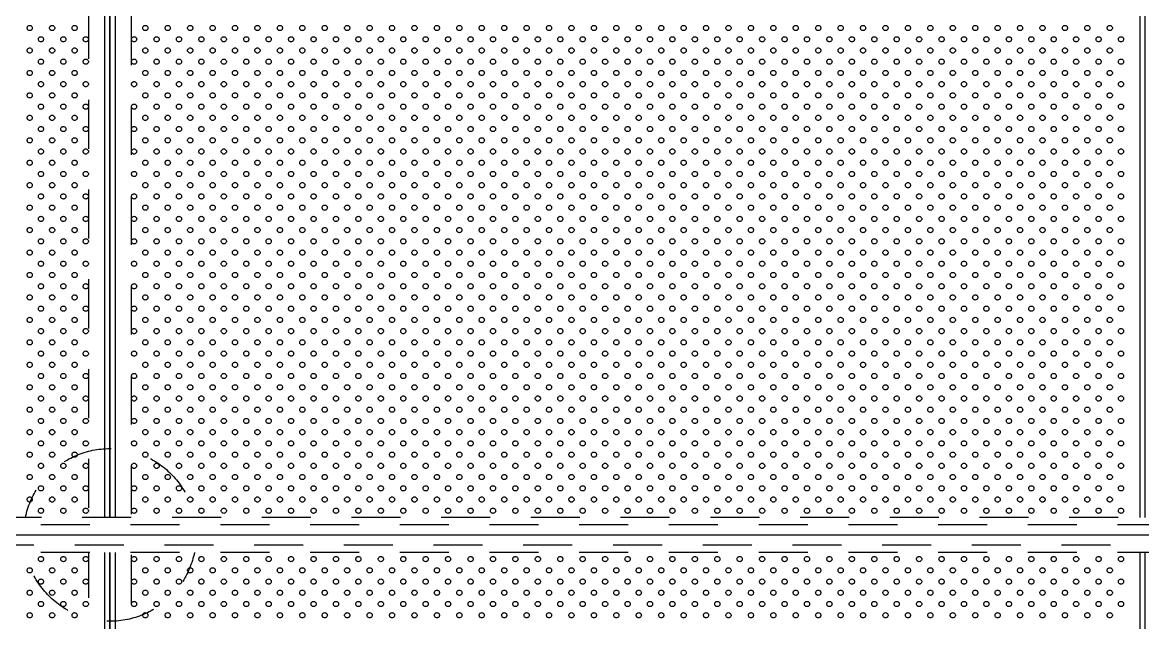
# Model space of a CAD drawing. Header units: millimetres. Extents: x 28487 to 58856, y 2691 to 22893.
# Drawn here: x 29023 to 29673, y 5399 to 5746 of the extents above; entities that cross this region are included whole.
import ezdxf
from ezdxf.xclip import XClip

# ---------------------------------------------------------------- set-up
doc = ezdxf.new("R2010")
doc.units = ezdxf.units.MM
doc.header["$XCLIPFRAME"] = 0
doc.linetypes.add('TA_HL_008.00000', pattern=[52, 28.4, -23.6])
for name, color, linetype in [('000_CLIP-IN_ACESSORIES_DEFPOINT_', 250, 'Continuous'), ('000_CLIP-IN_ACESSORIES_MAIN_COLOR_1', 3, 'Continuous'), ('000_CLIP-IN_ACESSORIES_SUB_COLOR_1', 1, 'Continuous'), ('000_CLIP-IN_ACESSORIES_WIPEOUT_', 250, 'Continuous'), ('000_CLIP-IN_PANEL_MAIN_COLOR_1', 3, 'Continuous'), ('000_CLIP-IN_PANEL_SUB_COLOR_2', 1, 'Continuous'), ('000_CLIP-IN_PANEL_WIPEOUT_', 250, 'Continuous'), ('000_CLIP-IN_SUBFAME_MAIN_COLOR_1', 3, 'Continuous'), ('000_CLIP-IN_SUBFAME_MAIN_COLOR_2', 2, 'Continuous'), ('000_CLIP-IN_SUBFAME_WIPEOUT_', 250, 'Continuous')]:
    doc.layers.add(name, color=color, linetype=linetype)

# ---------------------------------------------------------------- blocks, each defined once
blk = doc.blocks.new('000 - FAMELINE_ALU.PF_CLIP-IN_600x600mm.+ACOUSTIC_BOTTOM_VIEW')
blk.add_wipeout([(-300, -300), (300, -300), (300, 300), (-300, 300)]).dxf.layer = '000_CLIP-IN_PANEL_WIPEOUT_'
at = {"layer": '000_CLIP-IN_ACESSORIES_SUB_COLOR_1'}
blk.add_lwpolyline([(-297, -297), (297, -297), (297, 297), (-297, 297)], close=True, dxfattribs=at)
at = {"layer": '000_CLIP-IN_PANEL_MAIN_COLOR_1'}
blk.add_lwpolyline([(-300, -300), (300, -300), (300, 300), (-300, 300)], close=True, dxfattribs=at)
at = {"layer": '000_CLIP-IN_PANEL_SUB_COLOR_2'}
for centre in [(-279.5, -6.5), (-266.5, -6.5), (-253.5, -6.5), (-240.5, -6.5), (-227.5, -6.5), (-214.5, -6.5), (-201.5, -6.5), (-188.5, -6.5), (-175.5, -6.5), (-162.5, -6.5), (-149.5, -6.5), (-136.5, -6.5), (-123.5, -6.5), (-110.5, -6.5), (-97.5, -6.5), (-84.5, -6.5), (-71.5, -6.5), (-58.5, -6.5), (-45.5, -6.5), (-32.5, -6.5), (-19.5, -6.5), (-6.5, -6.5), (6.5, -6.5), (19.5, -6.5), (32.5, -6.5), (45.5, -6.5), (58.5, -6.5), (71.5, -6.5), (84.5, -6.5), (97.5, -6.5), (110.5, -6.5), (123.5, -6.5), (136.5, -6.5), (149.5, -6.5), (162.5, -6.5), (175.5, -6.5), (188.5, -6.5), (201.5, -6.5), (214.5, -6.5), (227.5, -6.5), (240.5, -6.5), (253.5, -6.5), (266.5, -6.5), (279.5, -6.5), (-286, -13), (-273, -13), (-260, -13), (-247, -13), (-234, -13), (-221, -13), (-208, -13), (-195, -13), (-182, -13), (-169, -13), (-156, -13), (-143, -13), (-130, -13), (-117, -13), (-104, -13), (-91, -13), (-78, -13), (-65, -13), (-52, -13), (-39, -13), (-26, -13), (-13, -13), (0, -13), (13, -13), (26, -13), (39, -13), (52, -13), (65, -13), (78, -13), (91, -13), (104, -13), (117, -13), (130, -13), (143, -13), (156, -13), (169, -13), (182, -13), (195, -13), (208, -13), (221, -13), (234, -13), (247, -13), (260, -13), (273, -13), (286, -13), (-279.5, -19.5), (-266.5, -19.5), (-253.5, -19.5), (-240.5, -19.5), (-227.5, -19.5), (-214.5, -19.5), (-201.5, -19.5), (-188.5, -19.5), (-175.5, -19.5), (-162.5, -19.5), (-149.5, -19.5), (-136.5, -19.5), (-123.5, -19.5), (-110.5, -19.5), (-97.5, -19.5), (-84.5, -19.5), (-71.5, -19.5), (-58.5, -19.5), (-45.5, -19.5), (-32.5, -19.5), (-19.5, -19.5), (-6.5, -19.5), (6.5, -19.5), (19.5, -19.5), (32.5, -19.5), (45.5, -19.5), (58.5, -19.5), (71.5, -19.5), (84.5, -19.5), (97.5, -19.5), (110.5, -19.5), (123.5, -19.5), (136.5, -19.5), (149.5, -19.5), (162.5, -19.5), (175.5, -19.5), (188.5, -19.5), (201.5, -19.5), (214.5, -19.5), (227.5, -19.5), (240.5, -19.5), (253.5, -19.5), (266.5, -19.5), (279.5, -19.5), (-286, -26), (-273, -26), (-260, -26), (-247, -26), (-234, -26), (-221, -26), (-208, -26), (-195, -26), (-182, -26), (-169, -26), (-156, -26), (-143, -26), (-130, -26), (-117, -26), (-104, -26), (-91, -26), (-78, -26), (-65, -26), (-52, -26), (-39, -26), (-26, -26), (-13, -26), (0, -26), (13, -26), (26, -26), (39, -26), (52, -26), (65, -26), (78, -26), (91, -26), (104, -26), (117, -26), (130, -26), (143, -26), (156, -26), (169, -26), (182, -26), (195, -26), (208, -26), (221, -26), (234, -26), (247, -26), (260, -26), (273, -26), (286, -26), (-279.5, -32.5), (-266.5, -32.5), (-253.5, -32.5), (-240.5, -32.5), (-227.5, -32.5), (-214.5, -32.5), (-201.5, -32.5), (-188.5, -32.5), (-175.5, -32.5), (-162.5, -32.5), (-149.5, -32.5), (-136.5, -32.5), (-123.5, -32.5), (-110.5, -32.5), (-97.5, -32.5), (-84.5, -32.5), (-71.5, -32.5), (-58.5, -32.5), (-45.5, -32.5), (-32.5, -32.5), (-19.5, -32.5), (-6.5, -32.5), (6.5, -32.5), (19.5, -32.5), (32.5, -32.5), (45.5, -32.5), (58.5, -32.5), (71.5, -32.5), (84.5, -32.5), (97.5, -32.5), (110.5, -32.5), (123.5, -32.5), (136.5, -32.5), (149.5, -32.5), (162.5, -32.5), (175.5, -32.5), (188.5, -32.5), (201.5, -32.5), (214.5, -32.5), (227.5, -32.5), (240.5, -32.5), (253.5, -32.5), (266.5, -32.5), (279.5, -32.5), (-286, -39), (-273, -39), (-260, -39), (-247, -39), (-234, -39), (-221, -39), (-208, -39), (-195, -39), (-182, -39), (-169, -39), (-156, -39), (-143, -39), (-130, -39), (-117, -39), (-104, -39), (-91, -39), (-78, -39), (-65, -39), (-52, -39), (-39, -39), (-26, -39), (-13, -39), (0, -39), (13, -39), (26, -39), (39, -39), (52, -39), (65, -39), (78, -39), (91, -39), (104, -39), (117, -39), (130, -39), (143, -39), (156, -39), (169, -39), (182, -39), (195, -39), (208, -39), (221, -39), (234, -39), (247, -39), (260, -39), (273, -39), (286, -39), (-279.5, -45.5), (-266.5, -45.5), (-253.5, -45.5), (-240.5, -45.5), (-227.5, -45.5), (-214.5, -45.5), (-201.5, -45.5), (-188.5, -45.5), (-175.5, -45.5), (-162.5, -45.5), (-149.5, -45.5), (-136.5, -45.5), (-123.5, -45.5), (-110.5, -45.5), (-97.5, -45.5), (-84.5, -45.5), (-71.5, -45.5), (-58.5, -45.5), (-45.5, -45.5), (-32.5, -45.5), (-19.5, -45.5), (-6.5, -45.5), (6.5, -45.5), (19.5, -45.5), (32.5, -45.5), (45.5, -45.5), (58.5, -45.5), (71.5, -45.5), (84.5, -45.5), (97.5, -45.5), (110.5, -45.5), (123.5, -45.5), (136.5, -45.5), (149.5, -45.5), (162.5, -45.5), (175.5, -45.5), (188.5, -45.5), (201.5, -45.5), (214.5, -45.5), (227.5, -45.5), (240.5, -45.5), (253.5, -45.5), (266.5, -45.5), (279.5, -45.5), (-286, -52), (-273, -52), (-260, -52), (-247, -52), (-234, -52), (-221, -52), (-208, -52), (-195, -52), (-182, -52), (-169, -52), (-156, -52), (-143, -52), (-130, -52), (-117, -52), (-104, -52), (-91, -52), (-78, -52), (-65, -52), (-52, -52), (-39, -52), (-26, -52), (-13, -52), (0, -52), (13, -52), (26, -52), (39, -52), (52, -52), (65, -52), (78, -52), (91, -52), (104, -52), (117, -52), (130, -52), (143, -52), (156, -52), (169, -52), (182, -52), (195, -52), (208, -52), (221, -52), (234, -52), (247, -52), (260, -52), (273, -52), (286, -52), (-279.5, -58.5), (-266.5, -58.5), (-253.5, -58.5), (-240.5, -58.5), (-227.5, -58.5), (-214.5, -58.5), (-201.5, -58.5), (-188.5, -58.5), (-175.5, -58.5), (-162.5, -58.5), (-149.5, -58.5), (-136.5, -58.5), (-123.5, -58.5), (-110.5, -58.5), (-97.5, -58.5), (-84.5, -58.5), (-71.5, -58.5), (-58.5, -58.5), (-45.5, -58.5), (-32.5, -58.5), (-19.5, -58.5), (-6.5, -58.5), (6.5, -58.5), (19.5, -58.5), (32.5, -58.5), (45.5, -58.5), (58.5, -58.5), (71.5, -58.5), (84.5, -58.5), (97.5, -58.5), (110.5, -58.5), (123.5, -58.5), (136.5, -58.5), (149.5, -58.5), (162.5, -58.5), (175.5, -58.5), (188.5, -58.5), (201.5, -58.5), (214.5, -58.5), (227.5, -58.5), (240.5, -58.5), (253.5, -58.5), (266.5, -58.5), (279.5, -58.5), (-286, -65), (-273, -65), (-260, -65), (-247, -65), (-234, -65), (-221, -65), (-208, -65), (-195, -65), (-182, -65), (-169, -65), (-156, -65), (-143, -65), (-130, -65), (-117, -65), (-104, -65), (-91, -65), (-78, -65), (-65, -65), (-52, -65), (-39, -65), (-26, -65), (-13, -65), (0, -65), (13, -65), (26, -65), (39, -65), (52, -65), (65, -65), (78, -65), (91, -65), (104, -65), (117, -65), (130, -65), (143, -65), (156, -65), (169, -65), (182, -65), (195, -65), (208, -65), (221, -65), (234, -65), (247, -65), (260, -65), (273, -65), (286, -65), (-279.5, -71.5), (-266.5, -71.5), (-253.5, -71.5), (-240.5, -71.5), (-227.5, -71.5), (-214.5, -71.5), (-201.5, -71.5), (-188.5, -71.5), (-175.5, -71.5), (-162.5, -71.5), (-149.5, -71.5), (-136.5, -71.5), (-123.5, -71.5), (-110.5, -71.5), (-97.5, -71.5), (-84.5, -71.5), (-71.5, -71.5), (-58.5, -71.5), (-45.5, -71.5), (-32.5, -71.5), (-19.5, -71.5), (-6.5, -71.5), (6.5, -71.5), (19.5, -71.5), (32.5, -71.5), (45.5, -71.5), (58.5, -71.5), (71.5, -71.5), (84.5, -71.5), (97.5, -71.5), (110.5, -71.5), (123.5, -71.5), (136.5, -71.5), (149.5, -71.5), (162.5, -71.5), (175.5, -71.5), (188.5, -71.5), (201.5, -71.5), (214.5, -71.5), (227.5, -71.5), (240.5, -71.5), (253.5, -71.5), (266.5, -71.5), (279.5, -71.5), (-286, -78), (-273, -78), (-260, -78), (-247, -78), (-234, -78), (-221, -78), (-208, -78), (-195, -78), (-182, -78), (-169, -78), (-156, -78), (-143, -78), (-130, -78), (-117, -78), (-104, -78), (-91, -78), (-78, -78), (-65, -78), (-52, -78), (-39, -78), (-26, -78), (-13, -78), (0, -78), (13, -78), (26, -78), (39, -78), (52, -78), (65, -78), (78, -78), (91, -78), (104, -78), (117, -78), (130, -78), (143, -78), (156, -78), (169, -78), (182, -78), (195, -78), (208, -78), (221, -78), (234, -78), (247, -78), (260, -78), (273, -78), (286, -78), (-279.5, -84.5), (-266.5, -84.5), (-253.5, -84.5), (-240.5, -84.5), (-227.5, -84.5), (-214.5, -84.5), (-201.5, -84.5), (-188.5, -84.5), (-175.5, -84.5), (-162.5, -84.5), (-149.5, -84.5), (-136.5, -84.5), (-123.5, -84.5), (-110.5, -84.5), (-97.5, -84.5), (-84.5, -84.5), (-71.5, -84.5), (-58.5, -84.5), (-45.5, -84.5), (-32.5, -84.5), (-19.5, -84.5), (-6.5, -84.5), (6.5, -84.5), (19.5, -84.5), (32.5, -84.5), (45.5, -84.5), (58.5, -84.5), (71.5, -84.5), (84.5, -84.5), (97.5, -84.5), (110.5, -84.5), (123.5, -84.5), (136.5, -84.5), (149.5, -84.5), (162.5, -84.5), (175.5, -84.5), (188.5, -84.5), (201.5, -84.5), (214.5, -84.5), (227.5, -84.5), (240.5, -84.5), (253.5, -84.5), (266.5, -84.5), (279.5, -84.5), (-286, -91), (-273, -91), (-260, -91), (-247, -91), (-234, -91), (-221, -91), (-208, -91), (-195, -91), (-182, -91), (-169, -91), (-156, -91), (-143, -91), (-130, -91), (-117, -91), (-104, -91), (-91, -91), (-78, -91), (-65, -91), (-52, -91), (-39, -91), (-26, -91), (-13, -91), (0, -91), (13, -91), (26, -91), (39, -91), (52, -91), (65, -91), (78, -91), (91, -91), (104, -91), (117, -91), (130, -91), (143, -91), (156, -91), (169, -91), (182, -91), (195, -91), (208, -91), (221, -91), (234, -91), (247, -91), (260, -91), (273, -91), (286, -91), (-279.5, -97.5), (-266.5, -97.5), (-253.5, -97.5), (-240.5, -97.5), (-227.5, -97.5), (-214.5, -97.5), (-201.5, -97.5), (-188.5, -97.5), (-175.5, -97.5), (-162.5, -97.5), (-149.5, -97.5), (-136.5, -97.5), (-123.5, -97.5), (-110.5, -97.5), (-97.5, -97.5), (-84.5, -97.5), (-71.5, -97.5), (-58.5, -97.5), (-45.5, -97.5), (-32.5, -97.5), (-19.5, -97.5), (-6.5, -97.5), (6.5, -97.5), (19.5, -97.5), (32.5, -97.5), (45.5, -97.5), (58.5, -97.5), (71.5, -97.5), (84.5, -97.5), (97.5, -97.5), (110.5, -97.5), (123.5, -97.5), (136.5, -97.5), (149.5, -97.5), (162.5, -97.5), (175.5, -97.5), (188.5, -97.5), (201.5, -97.5), (214.5, -97.5), (227.5, -97.5), (240.5, -97.5), (253.5, -97.5), (266.5, -97.5), (279.5, -97.5), (-286, -104), (-273, -104), (-260, -104), (-247, -104), (-234, -104), (-221, -104), (-208, -104), (-195, -104), (-182, -104), (-169, -104), (-156, -104), (-143, -104), (-130, -104), (-117, -104), (-104, -104), (-91, -104), (-78, -104), (-65, -104), (-52, -104), (-39, -104), (-26, -104), (-13, -104), (0, -104), (13, -104), (26, -104), (39, -104), (52, -104), (65, -104), (78, -104), (91, -104), (104, -104), (117, -104), (130, -104), (143, -104), (156, -104), (169, -104), (182, -104), (195, -104), (208, -104), (221, -104), (234, -104), (247, -104), (260, -104), (273, -104), (286, -104), (-279.5, -110.5), (-266.5, -110.5), (-253.5, -110.5), (-240.5, -110.5), (-227.5, -110.5), (-214.5, -110.5), (-201.5, -110.5), (-188.5, -110.5), (-175.5, -110.5), (-162.5, -110.5), (-149.5, -110.5), (-136.5, -110.5), (-123.5, -110.5), (-110.5, -110.5), (-97.5, -110.5), (-84.5, -110.5), (-71.5, -110.5), (-58.5, -110.5), (-45.5, -110.5), (-32.5, -110.5), (-19.5, -110.5), (-6.5, -110.5), (6.5, -110.5), (19.5, -110.5), (32.5, -110.5), (45.5, -110.5), (58.5, -110.5), (71.5, -110.5), (84.5, -110.5), (97.5, -110.5), (110.5, -110.5), (123.5, -110.5), (136.5, -110.5), (149.5, -110.5), (162.5, -110.5), (175.5, -110.5), (188.5, -110.5), (201.5, -110.5), (214.5, -110.5), (227.5, -110.5), (240.5, -110.5), (253.5, -110.5), (266.5, -110.5), (279.5, -110.5), (-286, -117), (-273, -117), (-260, -117), (-247, -117), (-234, -117), (-221, -117), (-208, -117), (-195, -117), (-182, -117), (-169, -117), (-156, -117), (-143, -117), (-130, -117), (-117, -117), (-104, -117), (-91, -117), (-78, -117), (-65, -117), (-52, -117), (-39, -117), (-26, -117), (-13, -117), (0, -117), (13, -117), (26, -117), (39, -117), (52, -117), (65, -117), (78, -117), (91, -117), (104, -117), (117, -117), (130, -117), (143, -117), (156, -117), (169, -117), (182, -117), (195, -117), (208, -117), (221, -117), (234, -117), (247, -117), (260, -117), (273, -117), (286, -117), (-279.5, -123.5), (-266.5, -123.5), (-253.5, -123.5), (-240.5, -123.5), (-227.5, -123.5), (-214.5, -123.5), (-201.5, -123.5), (-188.5, -123.5), (-175.5, -123.5), (-162.5, -123.5), (-149.5, -123.5), (-136.5, -123.5), (-123.5, -123.5), (-110.5, -123.5), (-97.5, -123.5), (-84.5, -123.5), (-71.5, -123.5), (-58.5, -123.5), (-45.5, -123.5), (-32.5, -123.5), (-19.5, -123.5), (-6.5, -123.5), (6.5, -123.5), (19.5, -123.5), (32.5, -123.5), (45.5, -123.5), (58.5, -123.5), (71.5, -123.5), (84.5, -123.5), (97.5, -123.5), (110.5, -123.5), (123.5, -123.5), (136.5, -123.5), (149.5, -123.5), (162.5, -123.5), (175.5, -123.5), (188.5, -123.5), (201.5, -123.5), (214.5, -123.5), (227.5, -123.5), (240.5, -123.5), (253.5, -123.5), (266.5, -123.5), (279.5, -123.5), (-286, -130), (-273, -130), (-260, -130), (-247, -130), (-234, -130), (-221, -130), (-208, -130), (-195, -130), (-182, -130), (-169, -130), (-156, -130), (-143, -130), (-130, -130), (-117, -130), (-104, -130), (-91, -130), (-78, -130), (-65, -130), (-52, -130), (-39, -130), (-26, -130), (-13, -130), (0, -130), (13, -130), (26, -130), (39, -130), (52, -130), (65, -130), (78, -130), (91, -130), (104, -130), (117, -130), (130, -130), (143, -130), (156, -130), (169, -130), (182, -130), (195, -130), (208, -130), (221, -130), (234, -130), (247, -130), (260, -130), (273, -130), (286, -130), (-279.5, -136.5), (-266.5, -136.5), (-253.5, -136.5), (-240.5, -136.5), (-227.5, -136.5), (-214.5, -136.5), (-201.5, -136.5), (-188.5, -136.5), (-175.5, -136.5), (-162.5, -136.5), (-149.5, -136.5), (-136.5, -136.5), (-123.5, -136.5), (-110.5, -136.5), (-97.5, -136.5), (-84.5, -136.5), (-71.5, -136.5), (-58.5, -136.5), (-45.5, -136.5), (-32.5, -136.5), (-19.5, -136.5), (-6.5, -136.5), (6.5, -136.5), (19.5, -136.5), (32.5, -136.5), (45.5, -136.5), (58.5, -136.5), (71.5, -136.5), (84.5, -136.5), (97.5, -136.5), (110.5, -136.5), (123.5, -136.5), (136.5, -136.5), (149.5, -136.5), (162.5, -136.5), (175.5, -136.5), (188.5, -136.5), (201.5, -136.5), (214.5, -136.5), (227.5, -136.5), (240.5, -136.5), (253.5, -136.5), (266.5, -136.5), (279.5, -136.5), (-286, -143), (-273, -143), (-260, -143), (-247, -143), (-234, -143), (-221, -143), (-208, -143), (-195, -143), (-182, -143), (-169, -143), (-156, -143), (-143, -143), (-130, -143), (-117, -143), (-104, -143), (-91, -143), (-78, -143), (-65, -143), (-52, -143), (-39, -143), (-26, -143), (-13, -143), (0, -143), (13, -143), (26, -143), (39, -143), (52, -143), (65, -143), (78, -143), (91, -143), (104, -143), (117, -143), (130, -143), (143, -143), (156, -143), (169, -143), (182, -143), (195, -143), (208, -143), (221, -143), (234, -143), (247, -143), (260, -143), (273, -143), (286, -143), (-279.5, -149.5), (-266.5, -149.5), (-253.5, -149.5), (-240.5, -149.5), (-227.5, -149.5), (-214.5, -149.5), (-201.5, -149.5), (-188.5, -149.5), (-175.5, -149.5), (-162.5, -149.5), (-149.5, -149.5), (-136.5, -149.5), (-123.5, -149.5), (-110.5, -149.5), (-97.5, -149.5), (-84.5, -149.5), (-71.5, -149.5), (-58.5, -149.5), (-45.5, -149.5), (-32.5, -149.5), (-19.5, -149.5), (-6.5, -149.5), (6.5, -149.5), (19.5, -149.5), (32.5, -149.5), (45.5, -149.5), (58.5, -149.5), (71.5, -149.5), (84.5, -149.5), (97.5, -149.5), (110.5, -149.5), (123.5, -149.5), (136.5, -149.5), (149.5, -149.5), (162.5, -149.5), (175.5, -149.5), (188.5, -149.5), (201.5, -149.5), (214.5, -149.5), (227.5, -149.5), (240.5, -149.5), (253.5, -149.5), (266.5, -149.5), (279.5, -149.5), (-286, -156), (-273, -156), (-260, -156), (-247, -156), (-234, -156), (-221, -156), (-208, -156), (-195, -156), (-182, -156), (-169, -156), (-156, -156), (-143, -156), (-130, -156), (-117, -156), (-104, -156), (-91, -156), (-78, -156), (-65, -156), (-52, -156), (-39, -156), (-26, -156), (-13, -156), (0, -156), (13, -156), (26, -156), (39, -156), (52, -156), (65, -156), (78, -156), (91, -156), (104, -156), (117, -156), (130, -156), (143, -156), (156, -156), (169, -156), (182, -156), (195, -156), (208, -156), (221, -156), (234, -156), (247, -156), (260, -156), (273, -156), (286, -156), (-279.5, -162.5), (-266.5, -162.5), (-253.5, -162.5), (-240.5, -162.5), (-227.5, -162.5), (-214.5, -162.5), (-201.5, -162.5), (-188.5, -162.5), (-175.5, -162.5), (-162.5, -162.5), (-149.5, -162.5), (-136.5, -162.5), (-123.5, -162.5), (-110.5, -162.5), (-97.5, -162.5), (-84.5, -162.5), (-71.5, -162.5), (-58.5, -162.5), (-45.5, -162.5), (-32.5, -162.5), (-19.5, -162.5), (-6.5, -162.5), (6.5, -162.5), (19.5, -162.5), (32.5, -162.5), (45.5, -162.5), (58.5, -162.5), (71.5, -162.5), (84.5, -162.5), (97.5, -162.5), (110.5, -162.5), (123.5, -162.5), (136.5, -162.5), (149.5, -162.5), (162.5, -162.5), (175.5, -162.5), (188.5, -162.5), (201.5, -162.5), (214.5, -162.5), (227.5, -162.5), (240.5, -162.5), (253.5, -162.5), (266.5, -162.5), (279.5, -162.5), (-286, -169), (-273, -169), (-260, -169), (-247, -169), (-234, -169), (-221, -169), (-208, -169), (-195, -169), (-182, -169), (-169, -169), (-156, -169), (-143, -169), (-130, -169), (-117, -169), (-104, -169), (-91, -169), (-78, -169), (-65, -169), (-52, -169), (-39, -169), (-26, -169), (-13, -169), (0, -169), (13, -169), (26, -169), (39, -169), (52, -169), (65, -169), (78, -169), (91, -169), (104, -169), (117, -169), (130, -169), (143, -169), (156, -169), (169, -169), (182, -169), (195, -169), (208, -169), (221, -169), (234, -169), (247, -169), (260, -169), (273, -169), (286, -169), (-279.5, -175.5), (-266.5, -175.5), (-253.5, -175.5), (-240.5, -175.5), (-227.5, -175.5), (-214.5, -175.5), (-201.5, -175.5), (-188.5, -175.5), (-175.5, -175.5), (-162.5, -175.5), (-149.5, -175.5), (-136.5, -175.5), (-123.5, -175.5), (-110.5, -175.5), (-97.5, -175.5), (-84.5, -175.5), (-71.5, -175.5), (-58.5, -175.5), (-45.5, -175.5), (-32.5, -175.5), (-19.5, -175.5), (-6.5, -175.5), (6.5, -175.5), (19.5, -175.5), (32.5, -175.5), (45.5, -175.5), (58.5, -175.5), (71.5, -175.5), (84.5, -175.5), (97.5, -175.5), (110.5, -175.5), (123.5, -175.5), (136.5, -175.5), (149.5, -175.5), (162.5, -175.5), (175.5, -175.5), (188.5, -175.5), (201.5, -175.5), (214.5, -175.5), (227.5, -175.5), (240.5, -175.5), (253.5, -175.5), (266.5, -175.5), (279.5, -175.5), (-286, -182), (-273, -182), (-260, -182), (-247, -182), (-234, -182), (-221, -182), (-208, -182), (-195, -182), (-182, -182), (-169, -182), (-156, -182), (-143, -182), (-130, -182), (-117, -182), (-104, -182), (-91, -182), (-78, -182), (-65, -182), (-52, -182), (-39, -182), (-26, -182), (-13, -182), (0, -182), (13, -182), (26, -182), (39, -182), (52, -182), (65, -182), (78, -182), (91, -182), (104, -182), (117, -182), (130, -182), (143, -182), (156, -182), (169, -182), (182, -182), (195, -182), (208, -182), (221, -182), (234, -182), (247, -182), (260, -182), (273, -182), (286, -182), (-279.5, -188.5), (-266.5, -188.5), (-253.5, -188.5), (-240.5, -188.5), (-227.5, -188.5), (-214.5, -188.5), (-201.5, -188.5), (-188.5, -188.5), (-175.5, -188.5), (-162.5, -188.5), (-149.5, -188.5), (-136.5, -188.5), (-123.5, -188.5), (-110.5, -188.5), (-97.5, -188.5), (-84.5, -188.5), (-71.5, -188.5), (-58.5, -188.5), (-45.5, -188.5), (-32.5, -188.5), (-19.5, -188.5), (-6.5, -188.5), (6.5, -188.5), (19.5, -188.5), (32.5, -188.5), (45.5, -188.5), (58.5, -188.5), (71.5, -188.5), (84.5, -188.5), (97.5, -188.5), (110.5, -188.5), (123.5, -188.5), (136.5, -188.5), (149.5, -188.5), (162.5, -188.5), (175.5, -188.5), (188.5, -188.5), (201.5, -188.5), (214.5, -188.5), (227.5, -188.5), (240.5, -188.5), (253.5, -188.5), (266.5, -188.5), (279.5, -188.5), (-286, -195), (-273, -195), (-260, -195), (-247, -195), (-234, -195), (-221, -195), (-208, -195), (-195, -195), (-182, -195), (-169, -195), (-156, -195), (-143, -195), (-130, -195), (-117, -195), (-104, -195), (-91, -195), (-78, -195), (-65, -195), (-52, -195), (-39, -195), (-26, -195), (-13, -195), (0, -195), (13, -195), (26, -195), (39, -195), (52, -195), (65, -195), (78, -195), (91, -195), (104, -195), (117, -195), (130, -195), (143, -195), (156, -195), (169, -195), (182, -195), (195, -195), (208, -195), (221, -195), (234, -195), (247, -195), (260, -195), (273, -195), (286, -195), (-279.5, -201.5), (-266.5, -201.5), (-253.5, -201.5), (-240.5, -201.5), (-227.5, -201.5), (-214.5, -201.5), (-201.5, -201.5), (-188.5, -201.5), (-175.5, -201.5), (-162.5, -201.5), (-149.5, -201.5), (-136.5, -201.5), (-123.5, -201.5), (-110.5, -201.5), (-97.5, -201.5), (-84.5, -201.5), (-71.5, -201.5), (-58.5, -201.5), (-45.5, -201.5), (-32.5, -201.5), (-19.5, -201.5), (-6.5, -201.5), (6.5, -201.5), (19.5, -201.5), (32.5, -201.5), (45.5, -201.5), (58.5, -201.5), (71.5, -201.5), (84.5, -201.5), (97.5, -201.5), (110.5, -201.5), (123.5, -201.5), (136.5, -201.5), (149.5, -201.5), (162.5, -201.5), (175.5, -201.5), (188.5, -201.5), (201.5, -201.5), (214.5, -201.5), (227.5, -201.5), (240.5, -201.5), (253.5, -201.5), (266.5, -201.5), (279.5, -201.5), (-286, -208), (-273, -208), (-260, -208), (-247, -208), (-234, -208), (-221, -208), (-208, -208), (-195, -208), (-182, -208), (-169, -208), (-156, -208), (-143, -208), (-130, -208), (-117, -208), (-104, -208), (-91, -208), (-78, -208), (-65, -208), (-52, -208), (-39, -208), (-26, -208), (-13, -208), (0, -208), (13, -208), (26, -208), (39, -208), (52, -208), (65, -208), (78, -208), (91, -208), (104, -208), (117, -208), (130, -208), (143, -208), (156, -208), (169, -208), (182, -208), (195, -208), (208, -208), (221, -208), (234, -208), (247, -208), (260, -208), (273, -208), (286, -208), (-279.5, -214.5), (-266.5, -214.5), (-253.5, -214.5), (-240.5, -214.5), (-227.5, -214.5), (-214.5, -214.5), (-201.5, -214.5), (-188.5, -214.5), (-175.5, -214.5), (-162.5, -214.5), (-149.5, -214.5), (-136.5, -214.5), (-123.5, -214.5), (-110.5, -214.5), (-97.5, -214.5), (-84.5, -214.5), (-71.5, -214.5), (-58.5, -214.5), (-45.5, -214.5), (-32.5, -214.5), (-19.5, -214.5), (-6.5, -214.5), (6.5, -214.5), (19.5, -214.5), (32.5, -214.5), (45.5, -214.5), (58.5, -214.5), (71.5, -214.5), (84.5, -214.5), (97.5, -214.5), (110.5, -214.5), (123.5, -214.5), (136.5, -214.5), (149.5, -214.5), (162.5, -214.5), (175.5, -214.5), (188.5, -214.5), (201.5, -214.5), (214.5, -214.5), (227.5, -214.5), (240.5, -214.5), (253.5, -214.5), (266.5, -214.5), (279.5, -214.5), (-286, -221), (-273, -221), (-260, -221), (-247, -221), (-234, -221), (-221, -221), (-208, -221), (-195, -221), (-182, -221), (-169, -221), (-156, -221), (-143, -221), (-130, -221), (-117, -221), (-104, -221), (-91, -221), (-78, -221), (-65, -221), (-52, -221), (-39, -221), (-26, -221), (-13, -221), (0, -221), (13, -221), (26, -221), (39, -221), (52, -221), (65, -221), (78, -221), (91, -221), (104, -221), (117, -221), (130, -221), (143, -221), (156, -221), (169, -221), (182, -221), (195, -221), (208, -221), (221, -221), (234, -221), (247, -221), (260, -221), (273, -221), (286, -221), (-279.5, -227.5), (-266.5, -227.5), (-253.5, -227.5), (-240.5, -227.5), (-227.5, -227.5), (-214.5, -227.5), (-201.5, -227.5), (-188.5, -227.5), (-175.5, -227.5), (-162.5, -227.5), (-149.5, -227.5), (-136.5, -227.5), (-123.5, -227.5), (-110.5, -227.5), (-97.5, -227.5), (-84.5, -227.5), (-71.5, -227.5), (-58.5, -227.5), (-45.5, -227.5), (-32.5, -227.5), (-19.5, -227.5), (-6.5, -227.5), (6.5, -227.5), (19.5, -227.5), (32.5, -227.5), (45.5, -227.5), (58.5, -227.5), (71.5, -227.5), (84.5, -227.5), (97.5, -227.5), (110.5, -227.5), (123.5, -227.5), (136.5, -227.5), (149.5, -227.5), (162.5, -227.5), (175.5, -227.5), (188.5, -227.5), (201.5, -227.5), (214.5, -227.5), (227.5, -227.5), (240.5, -227.5), (253.5, -227.5), (266.5, -227.5), (279.5, -227.5), (-286, -234), (-273, -234), (-260, -234), (-247, -234), (-234, -234), (-221, -234), (-208, -234), (-195, -234), (-182, -234), (-169, -234), (-156, -234), (-143, -234), (-130, -234), (-117, -234), (-104, -234), (-91, -234), (-78, -234), (-65, -234), (-52, -234), (-39, -234), (-26, -234), (-13, -234), (0, -234), (13, -234), (26, -234), (39, -234), (52, -234), (65, -234), (78, -234), (91, -234), (104, -234), (117, -234), (130, -234), (143, -234), (156, -234), (169, -234), (182, -234), (195, -234), (208, -234), (221, -234), (234, -234), (247, -234), (260, -234), (273, -234), (286, -234), (-279.5, -240.5), (-266.5, -240.5), (-253.5, -240.5), (-240.5, -240.5), (-227.5, -240.5), (-214.5, -240.5), (-201.5, -240.5), (-188.5, -240.5), (-175.5, -240.5), (-162.5, -240.5), (-149.5, -240.5), (-136.5, -240.5), (-123.5, -240.5), (-110.5, -240.5), (-97.5, -240.5), (-84.5, -240.5), (-71.5, -240.5), (-58.5, -240.5), (-45.5, -240.5), (-32.5, -240.5), (-19.5, -240.5), (-6.5, -240.5), (6.5, -240.5), (19.5, -240.5), (32.5, -240.5), (45.5, -240.5), (58.5, -240.5), (71.5, -240.5), (84.5, -240.5), (97.5, -240.5), (110.5, -240.5), (123.5, -240.5), (136.5, -240.5), (149.5, -240.5), (162.5, -240.5), (175.5, -240.5), (188.5, -240.5), (201.5, -240.5), (214.5, -240.5), (227.5, -240.5), (240.5, -240.5), (253.5, -240.5), (266.5, -240.5), (279.5, -240.5), (-286, -247), (-273, -247), (-260, -247), (-247, -247), (-234, -247), (-221, -247), (-208, -247), (-195, -247), (-182, -247), (-169, -247), (-156, -247), (-143, -247), (-130, -247), (-117, -247), (-104, -247), (-91, -247), (-78, -247), (-65, -247), (-52, -247), (-39, -247), (-26, -247), (-13, -247), (0, -247), (13, -247), (26, -247), (39, -247), (52, -247), (65, -247), (78, -247), (91, -247), (104, -247), (117, -247), (130, -247), (143, -247), (156, -247), (169, -247), (182, -247), (195, -247), (208, -247), (221, -247), (234, -247), (247, -247), (260, -247), (273, -247), (286, -247), (-279.5, -253.5), (-266.5, -253.5), (-253.5, -253.5), (-240.5, -253.5), (-227.5, -253.5), (-214.5, -253.5), (-201.5, -253.5), (-188.5, -253.5), (-175.5, -253.5), (-162.5, -253.5), (-149.5, -253.5), (-136.5, -253.5), (-123.5, -253.5), (-110.5, -253.5), (-97.5, -253.5), (-84.5, -253.5), (-71.5, -253.5), (-58.5, -253.5), (-45.5, -253.5), (-32.5, -253.5), (-19.5, -253.5), (-6.5, -253.5), (6.5, -253.5), (19.5, -253.5), (32.5, -253.5), (45.5, -253.5), (58.5, -253.5), (71.5, -253.5), (84.5, -253.5), (97.5, -253.5), (110.5, -253.5), (123.5, -253.5), (136.5, -253.5), (149.5, -253.5), (162.5, -253.5), (175.5, -253.5), (188.5, -253.5), (201.5, -253.5), (214.5, -253.5), (227.5, -253.5), (240.5, -253.5), (253.5, -253.5), (266.5, -253.5), (279.5, -253.5), (-286, -260), (-273, -260), (-260, -260), (-247, -260), (-234, -260), (-221, -260), (-208, -260), (-195, -260), (-182, -260), (-169, -260), (-156, -260), (-143, -260), (-130, -260), (-117, -260), (-104, -260), (-91, -260), (-78, -260), (-65, -260), (-52, -260), (-39, -260), (-26, -260), (-13, -260), (0, -260), (13, -260), (26, -260), (39, -260), (52, -260), (65, -260), (78, -260), (91, -260), (104, -260), (117, -260), (130, -260), (143, -260), (156, -260), (169, -260), (182, -260), (195, -260), (208, -260), (221, -260), (234, -260), (247, -260), (260, -260), (273, -260), (286, -260), (-279.5, -266.5), (-266.5, -266.5), (-253.5, -266.5), (-240.5, -266.5), (-227.5, -266.5), (-214.5, -266.5), (-201.5, -266.5), (-188.5, -266.5), (-175.5, -266.5), (-162.5, -266.5), (-149.5, -266.5), (-136.5, -266.5), (-123.5, -266.5), (-110.5, -266.5), (-97.5, -266.5), (-84.5, -266.5), (-71.5, -266.5), (-58.5, -266.5), (-45.5, -266.5), (-32.5, -266.5), (-19.5, -266.5), (-6.5, -266.5), (6.5, -266.5), (19.5, -266.5), (32.5, -266.5), (45.5, -266.5), (58.5, -266.5), (71.5, -266.5), (84.5, -266.5), (97.5, -266.5), (110.5, -266.5), (123.5, -266.5), (136.5, -266.5), (149.5, -266.5), (162.5, -266.5), (175.5, -266.5), (188.5, -266.5), (201.5, -266.5), (214.5, -266.5), (227.5, -266.5), (240.5, -266.5), (253.5, -266.5), (266.5, -266.5), (279.5, -266.5), (-286, -273), (-273, -273), (-260, -273), (-247, -273), (-234, -273), (-221, -273), (-208, -273), (-195, -273), (-182, -273), (-169, -273), (-156, -273), (-143, -273), (-130, -273), (-117, -273), (-104, -273), (-91, -273), (-78, -273), (-65, -273), (-52, -273), (-39, -273), (-26, -273), (-13, -273), (0, -273), (13, -273), (26, -273), (39, -273), (52, -273), (65, -273), (78, -273), (91, -273), (104, -273), (117, -273), (130, -273), (143, -273), (156, -273), (169, -273), (182, -273), (195, -273), (208, -273), (221, -273), (234, -273), (247, -273), (260, -273), (273, -273), (286, -273), (-279.5, -279.5), (-266.5, -279.5), (-253.5, -279.5), (-240.5, -279.5), (-227.5, -279.5), (-214.5, -279.5), (-201.5, -279.5), (-188.5, -279.5), (-175.5, -279.5), (-162.5, -279.5), (-149.5, -279.5), (-136.5, -279.5), (-123.5, -279.5), (-110.5, -279.5), (-97.5, -279.5), (-84.5, -279.5), (-71.5, -279.5), (-58.5, -279.5), (-45.5, -279.5), (-32.5, -279.5), (-19.5, -279.5), (-6.5, -279.5), (6.5, -279.5), (19.5, -279.5), (32.5, -279.5), (45.5, -279.5), (58.5, -279.5), (71.5, -279.5), (84.5, -279.5), (97.5, -279.5), (110.5, -279.5), (123.5, -279.5), (136.5, -279.5), (149.5, -279.5), (162.5, -279.5), (175.5, -279.5), (188.5, -279.5), (201.5, -279.5), (214.5, -279.5), (227.5, -279.5), (240.5, -279.5), (253.5, -279.5), (266.5, -279.5), (279.5, -279.5), (-286, -286), (-273, -286), (-260, -286), (-247, -286), (-234, -286), (-221, -286), (-208, -286), (-195, -286), (-182, -286), (-169, -286), (-156, -286), (-143, -286), (-130, -286), (-117, -286), (-104, -286), (-91, -286), (-78, -286), (-65, -286), (-52, -286), (-39, -286), (-26, -286), (-13, -286), (0, -286), (13, -286), (26, -286), (39, -286), (52, -286), (65, -286), (78, -286), (91, -286), (104, -286), (117, -286), (130, -286), (143, -286), (156, -286), (169, -286), (182, -286), (195, -286), (208, -286), (221, -286), (234, -286), (247, -286), (260, -286), (273, -286), (286, -286)]:
    blk.add_circle(centre, 1.5, dxfattribs=at)
blk = doc.blocks.new('*U156')
blk.add_blockref('000 - FAMELINE_ALU.PF_CLIP-IN_600x600mm.+ACOUSTIC_BOTTOM_VIEW', (0, 0))
blk = doc.blocks.new('*U157')
blk.add_wipeout([(-300, -300), (300, -300), (300, 300), (-300, 300)]).dxf.layer = '000_CLIP-IN_PANEL_WIPEOUT_'
at = {"layer": '000_CLIP-IN_ACESSORIES_SUB_COLOR_1'}
blk.add_lwpolyline([(-297, -297), (297, -297), (297, 297), (-297, 297)], close=True, dxfattribs=at)
at = {"layer": '000_CLIP-IN_PANEL_MAIN_COLOR_1'}
blk.add_lwpolyline([(-300, -300), (300, -300), (300, 300), (-300, 300)], close=True, dxfattribs=at)
blk = doc.blocks.new('TYP.CLIP-IN_20251110-163539_FOR_PPLINE_C02')
blk.add_blockref('*U157', (-900, -900))
at = {"layer": '000_CLIP-IN_PANEL_SUB_COLOR_2'}
for centre in [(-1186, -614), (-1173, -614), (-1160, -614), (-1147, -614), (-1134, -614), (-1121, -614), (-1108, -614), (-1095, -614), (-1082, -614), (-1069, -614), (-1056, -614), (-1043, -614), (-1030, -614), (-1017, -614), (-1004, -614), (-991, -614), (-978, -614), (-965, -614), (-952, -614), (-939, -614), (-926, -614), (-913, -614), (-900, -614), (-887, -614), (-874, -614), (-861, -614), (-848, -614), (-835, -614), (-822, -614), (-809, -614), (-796, -614), (-783, -614), (-770, -614), (-757, -614), (-744, -614), (-731, -614), (-718, -614), (-705, -614), (-692, -614), (-679, -614), (-666, -614), (-653, -614), (-640, -614), (-627, -614), (-614, -614), (-1179.5, -620.5), (-1166.5, -620.5), (-1153.5, -620.5), (-1140.5, -620.5), (-1127.5, -620.5), (-1114.5, -620.5), (-1101.5, -620.5), (-1088.5, -620.5), (-1075.5, -620.5), (-1062.5, -620.5), (-1049.5, -620.5), (-1036.5, -620.5), (-1023.5, -620.5), (-1010.5, -620.5), (-997.5, -620.5), (-984.5, -620.5), (-971.5, -620.5), (-958.5, -620.5), (-945.5, -620.5), (-932.5, -620.5), (-919.5, -620.5), (-906.5, -620.5), (-893.5, -620.5), (-880.5, -620.5), (-867.5, -620.5), (-854.5, -620.5), (-841.5, -620.5), (-828.5, -620.5), (-815.5, -620.5), (-802.5, -620.5), (-789.5, -620.5), (-776.5, -620.5), (-763.5, -620.5), (-750.5, -620.5), (-737.5, -620.5), (-724.5, -620.5), (-711.5, -620.5), (-698.5, -620.5), (-685.5, -620.5), (-672.5, -620.5), (-659.5, -620.5), (-646.5, -620.5), (-633.5, -620.5), (-620.5, -620.5), (-1186, -627), (-1173, -627), (-1160, -627), (-1147, -627), (-1134, -627), (-1121, -627), (-1108, -627), (-1095, -627), (-1082, -627), (-1069, -627), (-1056, -627), (-1043, -627), (-1030, -627), (-1017, -627), (-1004, -627), (-991, -627), (-978, -627), (-965, -627), (-952, -627), (-939, -627), (-926, -627), (-913, -627), (-900, -627), (-887, -627), (-874, -627), (-861, -627), (-848, -627), (-835, -627), (-822, -627), (-809, -627), (-796, -627), (-783, -627), (-770, -627), (-757, -627), (-744, -627), (-731, -627), (-718, -627), (-705, -627), (-692, -627), (-679, -627), (-666, -627), (-653, -627), (-640, -627), (-627, -627), (-614, -627), (-1179.5, -633.5), (-1166.5, -633.5), (-1153.5, -633.5), (-1140.5, -633.5), (-1127.5, -633.5), (-1114.5, -633.5), (-1101.5, -633.5), (-1088.5, -633.5), (-1075.5, -633.5), (-1062.5, -633.5), (-1049.5, -633.5), (-1036.5, -633.5), (-1023.5, -633.5), (-1010.5, -633.5), (-997.5, -633.5), (-984.5, -633.5), (-971.5, -633.5), (-958.5, -633.5), (-945.5, -633.5), (-932.5, -633.5), (-919.5, -633.5), (-906.5, -633.5), (-893.5, -633.5), (-880.5, -633.5), (-867.5, -633.5), (-854.5, -633.5), (-841.5, -633.5), (-828.5, -633.5), (-815.5, -633.5), (-802.5, -633.5), (-789.5, -633.5), (-776.5, -633.5), (-763.5, -633.5), (-750.5, -633.5), (-737.5, -633.5), (-724.5, -633.5), (-711.5, -633.5), (-698.5, -633.5), (-685.5, -633.5), (-672.5, -633.5), (-659.5, -633.5), (-646.5, -633.5), (-633.5, -633.5), (-620.5, -633.5), (-1186, -640), (-1173, -640), (-1160, -640), (-1147, -640), (-1134, -640), (-1121, -640), (-1108, -640), (-1095, -640), (-1082, -640), (-1069, -640), (-1056, -640), (-1043, -640), (-1030, -640), (-1017, -640), (-1004, -640), (-991, -640), (-978, -640), (-965, -640), (-952, -640), (-939, -640), (-926, -640), (-913, -640), (-900, -640), (-887, -640), (-874, -640), (-861, -640), (-848, -640), (-835, -640), (-822, -640), (-809, -640), (-796, -640), (-783, -640), (-770, -640), (-757, -640), (-744, -640), (-731, -640), (-718, -640), (-705, -640), (-692, -640), (-679, -640), (-666, -640), (-653, -640), (-640, -640), (-627, -640), (-614, -640), (-1179.5, -646.5), (-1166.5, -646.5), (-1153.5, -646.5), (-1140.5, -646.5), (-1127.5, -646.5), (-1114.5, -646.5), (-1101.5, -646.5), (-1088.5, -646.5), (-1075.5, -646.5), (-1062.5, -646.5), (-1049.5, -646.5), (-1036.5, -646.5), (-1023.5, -646.5), (-1010.5, -646.5), (-997.5, -646.5), (-984.5, -646.5), (-971.5, -646.5), (-958.5, -646.5), (-945.5, -646.5), (-932.5, -646.5), (-919.5, -646.5), (-906.5, -646.5), (-893.5, -646.5), (-880.5, -646.5), (-867.5, -646.5), (-854.5, -646.5), (-841.5, -646.5), (-828.5, -646.5), (-815.5, -646.5), (-802.5, -646.5), (-789.5, -646.5), (-776.5, -646.5), (-763.5, -646.5), (-750.5, -646.5), (-737.5, -646.5), (-724.5, -646.5), (-711.5, -646.5), (-698.5, -646.5), (-685.5, -646.5), (-672.5, -646.5), (-659.5, -646.5), (-646.5, -646.5), (-633.5, -646.5), (-620.5, -646.5)]:
    blk.add_circle(centre, 1.5, dxfattribs=at)
blk.add_blockref('*U157', (-1500, -900))
for centre in [(-1240, -614), (-1227, -614), (-1214, -614), (-1246.5, -620.5), (-1233.5, -620.5), (-1220.5, -620.5), (-1240, -627), (-1227, -627), (-1214, -627), (-1246.5, -633.5), (-1233.5, -633.5), (-1220.5, -633.5), (-1240, -640), (-1227, -640), (-1214, -640), (-1246.5, -646.5), (-1233.5, -646.5), (-1220.5, -646.5)]:
    blk.add_circle(centre, 1.5, dxfattribs=at)
blk.add_blockref('*U156', (-900, -300))
blk.add_blockref('*U157', (-1500, -300))
for centre in [(-1246.5, -306.5), (-1233.5, -306.5), (-1220.5, -306.5), (-1240, -313), (-1227, -313), (-1214, -313), (-1246.5, -319.5), (-1233.5, -319.5), (-1220.5, -319.5), (-1240, -326), (-1227, -326), (-1214, -326), (-1246.5, -332.5), (-1233.5, -332.5), (-1220.5, -332.5), (-1240, -339), (-1227, -339), (-1214, -339), (-1246.5, -345.5), (-1233.5, -345.5), (-1220.5, -345.5), (-1240, -352), (-1227, -352), (-1214, -352), (-1246.5, -358.5), (-1233.5, -358.5), (-1220.5, -358.5), (-1240, -365), (-1227, -365), (-1214, -365), (-1246.5, -371.5), (-1233.5, -371.5), (-1220.5, -371.5), (-1240, -378), (-1227, -378), (-1214, -378), (-1246.5, -384.5), (-1233.5, -384.5), (-1220.5, -384.5), (-1240, -391), (-1227, -391), (-1214, -391), (-1246.5, -397.5), (-1233.5, -397.5), (-1220.5, -397.5), (-1240, -404), (-1227, -404), (-1214, -404), (-1246.5, -410.5), (-1233.5, -410.5), (-1220.5, -410.5), (-1240, -417), (-1227, -417), (-1214, -417), (-1246.5, -423.5), (-1233.5, -423.5), (-1220.5, -423.5), (-1240, -430), (-1227, -430), (-1214, -430), (-1246.5, -436.5), (-1233.5, -436.5), (-1220.5, -436.5), (-1240, -443), (-1227, -443), (-1214, -443), (-1246.5, -449.5), (-1233.5, -449.5), (-1220.5, -449.5), (-1240, -456), (-1227, -456), (-1214, -456), (-1246.5, -462.5), (-1233.5, -462.5), (-1220.5, -462.5), (-1240, -469), (-1227, -469), (-1214, -469), (-1246.5, -475.5), (-1233.5, -475.5), (-1220.5, -475.5), (-1240, -482), (-1227, -482), (-1214, -482), (-1246.5, -488.5), (-1233.5, -488.5), (-1220.5, -488.5), (-1240, -495), (-1227, -495), (-1214, -495), (-1246.5, -501.5), (-1233.5, -501.5), (-1220.5, -501.5), (-1240, -508), (-1227, -508), (-1214, -508), (-1246.5, -514.5), (-1233.5, -514.5), (-1220.5, -514.5), (-1240, -521), (-1227, -521), (-1214, -521), (-1246.5, -527.5), (-1233.5, -527.5), (-1220.5, -527.5), (-1240, -534), (-1227, -534), (-1214, -534), (-1246.5, -540.5), (-1233.5, -540.5), (-1220.5, -540.5), (-1240, -547), (-1227, -547), (-1214, -547), (-1246.5, -553.5), (-1233.5, -553.5), (-1220.5, -553.5), (-1240, -560), (-1227, -560), (-1214, -560), (-1246.5, -566.5), (-1233.5, -566.5), (-1220.5, -566.5), (-1240, -573), (-1227, -573), (-1214, -573), (-1246.5, -579.5), (-1233.5, -579.5), (-1220.5, -579.5), (-1240, -586), (-1227, -586), (-1214, -586)]:
    blk.add_circle(centre, 1.5, dxfattribs=at)
blk = doc.blocks.new('*U121')
blk.add_wipeout([(0, 10), (0, -10), (3000, -10), (3000, 10)]).dxf.layer = '000_CLIP-IN_ACESSORIES_WIPEOUT_'
at = {"layer": '000_CLIP-IN_ACESSORIES_SUB_COLOR_1', "linetype": 'ByBlock'}
blk.add_lwpolyline([(0, 10), (0, -10), (3000, -10), (3000, 10)], close=True, dxfattribs=at)
blk.add_wipeout([(3000, 6), (3000, -6), (0, -6), (0, 6)]).dxf.layer = '000_CLIP-IN_ACESSORIES_WIPEOUT_'
at = {"layer": '000_CLIP-IN_ACESSORIES_DEFPOINT_'}
blk.add_line((0, 0), (3000, 0), dxfattribs=at)
at = {"layer": '000_CLIP-IN_ACESSORIES_MAIN_COLOR_1', "linetype": 'ByBlock'}
blk.add_lwpolyline([(3000, 6), (3000, -6), (0, -6), (0, 6)], close=True, dxfattribs=at)
blk = doc.blocks.new('*U152')
blk.add_wipeout([(0, 12.5), (0, -12.5), (1800, -12.5), (1800, 12.5)]).dxf.layer = '000_CLIP-IN_SUBFAME_WIPEOUT_'
at = {"layer": '000_CLIP-IN_SUBFAME_MAIN_COLOR_1', "color": 0, "linetype": 'ByBlock'}
blk.add_lwpolyline([(0, 12.5), (0, -12.5), (1800, -12.5), (1800, 12.5)], close=True, dxfattribs=at)
blk = doc.blocks.new('TYP.CLIP-IN_20251110-164052_FRAMING_SET')
at = {"layer": '000_CLIP-IN_ACESSORIES_MAIN_COLOR_1', "linetype": 'ByBlock'}
blk.add_circle((300, -1500), 50, dxfattribs=at)
at = {"layer": '000_CLIP-IN_SUBFAME_MAIN_COLOR_2', "linetype": 'ByBlock', "rotation": 90}
blk.add_blockref('*U152', (300, -1800), dxfattribs=at)
at = {"linetype": 'ByBlock'}
blk.add_blockref('*U121', (0, -1500), dxfattribs=at)

msp = doc.modelspace()

# ---------------------------------------------------------------- block references
ref = msp.add_blockref('TYP.CLIP-IN_20251110-163539_FOR_PPLINE_C02', (30274.19, 6049.51))
XClip(ref).set_block_clipping_path([(-282.6877952438, 900), (-223.1833904567, 832.6495614811), (-165.3663281872, 763.8467580421), (-109.8034957739, 693.2136980097), (-57.265164294, 620.3072487909), (-8.8378364095, 544.6152677975), (33.8958859084, 465.5825236794), (68.5873126349, 382.7285890232), (91.8140416228, 296.0033926673), (99.1195101483, 206.5845938336), (86.405705246, 117.832859365), (52.8628691356, 34.6805136505), (2.1393321508, -39.3426865331), (-59.1478971477, -105.0106277887), (-125.9235884942, -165.1360029941), (-195.5522570471, -221.9520193781), (-266.4315829118, -277.2079663979), (-337.2999864613, -332.4777616232), (-406.7773304361, -389.478120932), (-472.7267725019, -450.4959168527), (-530.6262884045, -519.0864641235), (-568.3121206019, -600.0720313022), (-564.161007109, -688.8543593629), (-524.2432105395, -768.9789761158), (-467.1353885998, -838.2493669943), (-401.880352843, -900), (-1500, -899.9999999944), (-1500, 900.0000000056)])

# ---------------------------------------------------------------- next in the draw order: block references
at = {"linetype": 'TA_HL_008.00000'}
ref = msp.add_blockref('TYP.CLIP-IN_20251110-164052_FRAMING_SET', (28774.19, 6949.51), dxfattribs=at)
XClip(ref).set_block_clipping_path([(1217.3122047562, 0), (1276.8166095433, -67.3504385189), (1334.6336718128, -136.1532419579), (1390.1965042261, -206.7863019903), (1442.734835706, -279.6927512091), (1491.1621635905, -355.3847322025), (1533.8958859084, -434.4174763206), (1568.5873126349, -517.2714109768), (1591.8140416228, -603.9966073327), (1599.1195101483, -693.4154061664), (1586.405705246, -782.167140635), (1552.8628691356, -865.3194863495), (1502.1393321508, -939.3426865331), (1440.8521028523, -1005.0106277887), (1374.0764115058, -1065.1360029941), (1304.4477429529, -1121.9520193781), (1233.5684170882, -1177.2079663979), (1162.7000135387, -1232.4777616232), (1093.2226695639, -1289.478120932), (1027.2732274981, -1350.4959168527), (969.3737115955, -1419.0864641235), (931.6878793981, -1500.0720313022), (935.838992891, -1588.8543593629), (975.7567894605, -1668.9789761158), (1032.8646114002, -1738.2493669943), (1098.119647157, -1800), (0, -1799.9999999944), (0, 0.0000000056)])

# ---------------------------------------------------------------- next in the draw order: block references
ref = msp.add_blockref('TYP.CLIP-IN_20251110-164052_FRAMING_SET', (28774.19, 6949.51))
XClip(ref).set_block_clipping_path([(1217.3122047562, 0), (1276.8166095432, -67.3504385189), (1334.6336718128, -136.1532419579), (1390.1965042261, -206.7863019903), (1442.7348357059, -279.6927512091), (1491.1621635905, -355.3847322025), (1533.8958859084, -434.4174763206), (1568.5873126349, -517.2714109768), (1591.8140416228, -603.9966073327), (1599.1195101483, -693.4154061664), (1586.405705246, -782.167140635), (1552.8628691356, -865.3194863495), (1502.1393321508, -939.3426865331), (1440.8521028523, -1005.0106277887), (1374.0764115058, -1065.1360029941), (1304.4477429529, -1121.9520193781), (1233.5684170881, -1177.2079663979), (1162.7000135387, -1232.4777616232), (1093.2226695639, -1289.478120932), (1027.2732274981, -1350.4959168527), (969.3737115955, -1419.0864641235), (931.6878793981, -1500.0720313022), (935.838992891, -1588.8543593629), (975.7567894605, -1668.9789761158), (1032.8646114002, -1738.2493669943), (1098.119647157, -1800), (3000, -1800), (3000, 0)])

doc.saveas('drawing.dxf')
